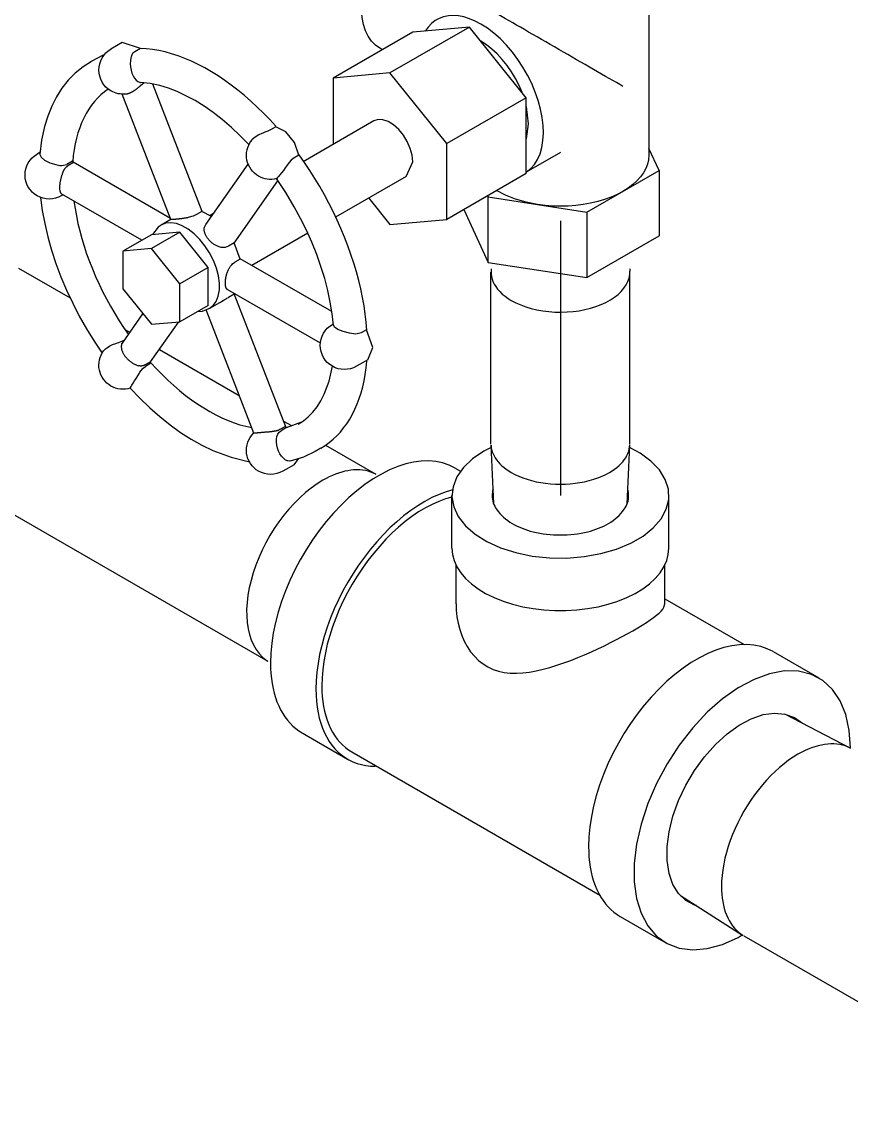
# Model space of a CAD drawing. Header units: centimetres. Extents: x 394264 to 551709, y 50011 to 59011.
# Drawn here: x 525244.8 to 525309.3, y 54154.1 to 54239.2 of the extents above; entities that cross this region are included whole.
import ezdxf

# ---------------------------------------------------------------- set-up
doc = ezdxf.new("R2010")
doc.units = ezdxf.units.CM
doc.layers.add('-M-YNGN-ZON3', color=6, linetype='SP', lineweight=30)
doc.layers.add('0-KRCN-YNG-CIHAZ', color=4, linetype='Continuous', lineweight=30)
doc.styles.add('CIZGI', font='tahoma.ttf', dxfattribs={"width": 0.8, "oblique": 20})
doc.linetypes.add('SP', pattern='A,2,-0.1,["SP",CIZGI,S=0.14,R=0.2,X=0,Y=-0.07],-0.255', length=2.355)

# ---------------------------------------------------------------- blocks, each defined once
blk = doc.blocks.new('A$C66BCA59E')
at = {"layer": '0-KRCN-YNG-CIHAZ', "color": 31, "linetype": 'Continuous', "lineweight": -3, "extrusion": (0, 0.816497, 0.57735)}
for p, q in [((621.614, -589.79, 2338.751), (621.614, -604.474, 2338.751)), ((607.663, -594.499, 2338.751), (601.476, -598.071, 2338.751)), ((607.663, -594.499, 2338.751), (603.243, -594.894, 2338.751)), ((612.082, -599.997, 2338.751), (607.663, -594.499, 2338.751)), ((603.243, -594.894, 2338.751), (597.056, -598.466, 2338.751)), ((608.547, -595.595, 2338.751), (608.542, -595.592, 2338.751)), ((580.652, -595.702, 2338.751), (579.768, -596.213, 2338.751)), ((582.063, -596.167, 2338.751), (580.652, -595.702, 2338.751)), ((581.63, -596.417, 2338.751), (581.479, -596.539, 2338.751)), ((582.063, -596.167, 2338.751), (581.63, -596.417, 2338.751)), ((600.883, -596.257, 2338.751), (600.687, -596.144, 2338.751)), ((578.606, -596.972, 2338.751), (578.155, -597.232, 2338.751)), ((579.151, -596.694, 2338.751), (578.606, -596.972, 2338.751)), ((581.281, -597.119, 2338.751), (581.271, -597.358, 2338.751)), ((581.315, -596.897, 2338.751), (581.281, -597.119, 2338.751)), ((581.328, -596.841, 2338.751), (581.315, -596.897, 2338.751)), ((581.375, -596.701, 2338.751), (581.328, -596.841, 2338.751)), ((581.479, -596.539, 2338.751), (581.375, -596.701, 2338.751)), ((581.271, -597.358, 2338.751), (581.287, -597.605, 2338.751)), ((581.287, -597.605, 2338.751), (581.329, -597.849, 2338.751)), ((581.329, -597.849, 2338.751), (581.396, -598.082, 2338.751)), ((581.396, -598.082, 2338.751), (581.485, -598.295, 2338.751)), ((601.476, -598.071, 2338.751), (597.056, -598.466, 2338.751)), ((605.895, -603.569, 2338.751), (601.476, -598.071, 2338.751)), ((581.485, -598.295, 2338.751), (581.594, -598.479, 2338.751)), ((581.594, -598.479, 2338.751), (581.718, -598.628, 2338.751)), ((581.718, -598.628, 2338.751), (581.851, -598.735, 2338.751)), ((581.851, -598.735, 2338.751), (581.988, -598.797, 2338.751)), ((581.988, -598.797, 2338.751), (582.025, -598.806, 2338.751)), ((582.025, -598.806, 2338.751), (582.078, -598.812, 2338.751)), ((586.874, -608.848, 2338.751), (583.026, -598.93, 2338.751)), ((597.056, -598.466, 2338.751), (597.056, -603.629, 2338.751)), ((584.435, -609.481, 2338.751), (580.648, -599.72, 2338.751)), ((612.082, -599.997, 2338.751), (605.895, -603.569, 2338.751)), ((612.082, -605.889, 2338.751), (612.082, -599.997, 2338.751)), ((592.604, -602.253, 2338.751), (592.171, -602.503, 2338.751)), ((600.226, -601.799, 2338.751), (594.712, -604.982, 2338.751)), ((590.88, -603.143, 2338.751), (590.738, -603.281, 2338.751)), ((591.059, -603.009, 2338.751), (590.88, -603.143, 2338.751)), ((591.27, -602.886, 2338.751), (591.059, -603.009, 2338.751)), ((591.504, -602.78, 2338.751), (591.27, -602.886, 2338.751)), ((591.571, -602.755, 2338.751), (591.504, -602.78, 2338.751)), ((591.749, -602.69, 2338.751), (591.571, -602.755, 2338.751)), ((591.977, -602.6, 2338.751), (591.749, -602.69, 2338.751)), ((592.171, -602.503, 2338.751), (591.977, -602.6, 2338.751)), ((590.738, -603.281, 2338.751), (590.637, -603.418, 2338.751)), ((605.895, -609.462, 2338.751), (605.895, -603.569, 2338.751)), ((622.407, -605.661, 2338.751), (621.614, -603.951, 2338.751)), ((574.239, -604.258, 2338.751), (574.026, -604.381, 2338.751)), ((574.226, -604.383, 2338.751), (574.226, -604.409, 2338.751)), ((574.226, -604.409, 2338.751), (574.328, -604.621, 2338.751)), ((574.328, -604.621, 2338.751), (574.602, -604.85, 2338.751)), ((574.602, -604.85, 2338.751), (575.005, -605.054, 2338.751)), ((576.777, -604.933, 2338.751), (576.344, -605.184, 2338.751)), ((576.843, -605.051, 2338.751), (576.777, -604.933, 2338.751)), ((593.785, -604.85, 2338.751), (593.627, -605.027, 2338.751)), ((593.954, -604.721, 2338.751), (593.785, -604.85, 2338.751)), ((594.387, -604.471, 2338.751), (593.954, -604.721, 2338.751)), ((614.734, -604.254, 2338.751), (612.082, -605.784, 2338.751)), ((575.005, -605.054, 2338.751), (575.476, -605.203, 2338.751)), ((575.476, -605.203, 2338.751), (575.778, -605.263, 2338.751)), ((575.778, -605.262, 2338.751), (575.943, -605.277, 2338.751)), ((575.943, -605.277, 2338.751), (576.344, -605.184, 2338.751)), ((576.843, -605.051, 2338.751), (576.41, -605.302, 2338.751)), ((584.402, -609.395, 2338.751), (576.827, -605.022, 2338.751)), ((587.137, -609.869, 2338.751), (590.444, -605.164, 2338.751)), ((593.183, -605.651, 2338.751), (593.043, -605.834, 2338.751)), ((593.331, -605.45, 2338.751), (593.183, -605.651, 2338.751)), ((593.48, -605.238, 2338.751), (593.331, -605.45, 2338.751)), ((593.52, -605.178, 2338.751), (593.48, -605.238, 2338.751)), ((593.627, -605.027, 2338.751), (593.52, -605.178, 2338.751)), ((602.726, -606.129, 2338.751), (603.243, -604.984, 2338.751)), ((616.79, -608.905, 2338.751), (622.407, -605.661, 2338.751)), ((622.407, -605.661, 2338.751), (622.407, -610.756, 2338.751)), ((589.353, -611.311, 2338.751), (592.761, -606.463, 2338.751)), ((592.673, -606.276, 2338.751), (592.647, -606.294, 2338.751)), ((592.728, -606.217, 2338.751), (592.673, -606.276, 2338.751)), ((592.811, -606.122, 2338.751), (592.728, -606.217, 2338.751)), ((592.917, -605.992, 2338.751), (592.811, -606.122, 2338.751)), ((593.043, -605.834, 2338.751), (592.917, -605.992, 2338.751)), ((602.726, -606.129, 2338.751), (597.231, -609.301, 2338.751)), ((612.082, -605.889, 2338.751), (605.895, -609.462, 2338.751)), ((582.165, -611.088, 2338.751), (575.952, -607.501, 2338.751)), ((576.047, -607.556, 2338.751), (575.906, -607.637, 2338.751)), ((599.825, -607.803, 2338.751), (601.476, -609.856, 2338.751)), ((609.074, -607.626, 2338.751), (609.116, -607.717, 2338.751)), ((609.116, -607.717, 2338.751), (616.79, -608.905, 2338.751)), ((609.116, -612.812, 2338.751), (609.116, -607.717, 2338.751)), ((586.849, -608.839, 2338.751), (586.416, -609.089, 2338.751)), ((587.587, -609.228, 2338.751), (586.849, -608.839, 2338.751)), ((587.744, -609.005, 2338.751), (587.481, -609.157, 2338.751)), ((607.209, -608.703, 2338.751), (609.116, -612.812, 2338.751)), ((616.79, -608.905, 2338.751), (616.79, -613.999, 2338.751)), ((584.432, -609.474, 2338.751), (583.687, -609.904, 2338.751)), ((601.476, -609.856, 2338.751), (605.895, -609.462, 2338.751)), ((582.91, -610.658, 2338.751), (580.704, -611.931, 2338.751)), ((585.12, -610.46, 2338.751), (582.91, -610.658, 2338.751)), ((585.12, -610.46, 2338.751), (582.914, -611.734, 2338.751)), ((587.33, -613.209, 2338.751), (585.12, -610.46, 2338.751)), ((595.086, -610.54, 2338.751), (590.735, -613.052, 2338.751)), ((616.79, -613.999, 2338.751), (622.407, -610.756, 2338.751)), ((582.914, -611.734, 2338.751), (580.704, -611.931, 2338.751)), ((585.124, -614.483, 2338.751), (582.914, -611.734, 2338.751)), ((589.349, -611.303, 2338.751), (588.916, -611.553, 2338.751)), ((589.833, -612.552, 2338.751), (589.349, -611.303, 2338.751)), ((580.704, -611.931, 2338.751), (580.704, -614.878, 2338.751)), ((589.833, -612.552, 2338.751), (589.4, -612.802, 2338.751)), ((596.951, -616.64, 2338.751), (589.827, -612.527, 2338.751)), ((572.588, -613.257, 2338.751), (576.591, -615.568, 2338.751)), ((587.33, -613.209, 2338.751), (585.124, -614.483, 2338.751)), ((587.33, -616.156, 2338.751), (587.33, -613.209, 2338.751)), ((609.116, -612.812, 2338.751), (616.79, -613.999, 2338.751)), ((580.704, -614.878, 2338.751), (582.914, -617.627, 2338.751)), ((585.124, -617.429, 2338.751), (585.124, -614.483, 2338.751)), ((596.061, -619.111, 2338.751), (588.852, -614.949, 2338.751)), ((588.218, -615.948, 2338.751), (587.437, -616.399, 2338.751)), ((589.349, -615.282, 2338.751), (588.916, -615.532, 2338.751)), ((589.349, -615.282, 2338.751), (589.382, -615.255, 2338.751)), ((593.376, -625.606, 2338.751), (589.365, -615.269, 2338.751)), ((580.655, -619.09, 2338.751), (582.258, -616.81, 2338.751)), ((587.33, -616.156, 2338.751), (585.124, -617.429, 2338.751)), ((590.88, -626.091, 2338.751), (587.163, -616.513, 2338.751)), ((582.856, -620.554, 2338.751), (585.048, -617.436, 2338.751)), ((582.914, -617.627, 2338.751), (585.124, -617.429, 2338.751)), ((597.066, -617.599, 2338.751), (596.993, -617.641, 2338.751)), ((597.067, -617.604, 2338.751), (596.993, -617.641, 2338.751)), ((597.163, -617.847, 2338.751), (597.075, -617.674, 2338.751)), ((580.848, -618.026, 2338.751), (581.243, -618.254, 2338.751)), ((597.431, -618.03, 2338.751), (597.163, -617.847, 2338.751)), ((597.839, -618.195, 2338.751), (597.431, -618.03, 2338.751)), ((598.325, -618.323, 2338.751), (597.839, -618.195, 2338.751)), ((598.641, -618.379, 2338.751), (598.325, -618.323, 2338.751)), ((598.814, -618.396, 2338.751), (598.641, -618.379, 2338.751)), ((599.225, -618.305, 2338.751), (598.814, -618.396, 2338.751)), ((599.658, -618.055, 2338.751), (599.225, -618.305, 2338.751)), ((579.494, -619.425, 2338.751), (579.683, -619.312, 2338.751)), ((579.683, -619.312, 2338.751), (579.9, -619.208, 2338.751)), ((579.9, -619.208, 2338.751), (580.135, -619.118, 2338.751)), ((580.135, -619.118, 2338.751), (580.202, -619.096, 2338.751)), ((580.202, -619.096, 2338.751), (580.378, -619.04, 2338.751)), ((580.378, -619.04, 2338.751), (580.603, -618.956, 2338.751)), ((580.603, -618.956, 2338.751), (580.797, -618.861, 2338.751)), ((580.829, -618.843, 2338.751), (580.797, -618.861, 2338.751)), ((579.198, -619.688, 2338.751), (579.222, -619.657, 2338.751)), ((579.222, -619.657, 2338.751), (579.339, -619.541, 2338.751)), ((579.339, -619.541, 2338.751), (579.494, -619.425, 2338.751)), ((583.541, -619.581, 2338.751), (589.743, -623.162, 2338.751)), ((582.127, -621.216, 2338.751), (582.28, -621.042, 2338.751)), ((582.28, -621.042, 2338.751), (582.447, -620.915, 2338.751)), ((582.854, -620.543, 2338.751), (582.421, -620.793, 2338.751)), ((582.88, -620.665, 2338.751), (582.447, -620.915, 2338.751)), ((582.88, -620.665, 2338.751), (582.854, -620.543, 2338.751)), ((599.757, -620.387, 2338.751), (598.873, -620.897, 2338.751)), ((581.594, -622.037, 2338.751), (581.718, -621.843, 2338.751)), ((581.718, -621.843, 2338.751), (581.851, -621.636, 2338.751)), ((581.851, -621.636, 2338.751), (581.988, -621.422, 2338.751)), ((581.988, -621.422, 2338.751), (582.025, -621.364, 2338.751)), ((582.025, -621.364, 2338.751), (582.127, -621.216, 2338.751)), ((581.271, -622.597, 2338.751), (581.287, -622.558, 2338.751)), ((581.273, -622.601, 2338.751), (581.271, -622.597, 2338.751)), ((581.287, -622.558, 2338.751), (581.329, -622.478, 2338.751)), ((581.329, -622.478, 2338.751), (581.396, -622.361, 2338.751)), ((581.396, -622.361, 2338.751), (581.485, -622.212, 2338.751)), ((581.485, -622.212, 2338.751), (581.594, -622.037, 2338.751)), ((593.203, -625.159, 2338.751), (593.818, -625.514, 2338.751)), ((593.431, -625.654, 2338.751), (594.61, -625.228, 2338.751)), ((592.697, -626.31, 2338.751), (592.746, -626.18, 2338.751)), ((592.746, -626.18, 2338.751), (592.852, -626.028, 2338.751)), ((592.852, -626.028, 2338.751), (593.004, -625.909, 2338.751)), ((593.344, -625.579, 2338.751), (592.911, -625.829, 2338.751)), ((593.437, -625.659, 2338.751), (593.004, -625.909, 2338.751)), ((593.437, -625.659, 2338.751), (593.344, -625.579, 2338.751)), ((592.647, -626.797, 2338.751), (592.651, -626.57, 2338.751)), ((592.673, -627.034, 2338.751), (592.647, -626.797, 2338.751)), ((592.651, -626.57, 2338.751), (592.683, -626.362, 2338.751)), ((592.728, -627.272, 2338.751), (592.673, -627.034, 2338.751)), ((592.683, -626.362, 2338.751), (592.697, -626.31, 2338.751)), ((596.457, -627.038, 2338.751), (600.383, -629.305, 2338.751)), ((564.188, -627.807, 2338.751), (591.983, -643.854, 2338.751)), ((592.811, -627.502, 2338.751), (592.728, -627.272, 2338.751)), ((592.917, -627.715, 2338.751), (592.811, -627.502, 2338.751)), ((593.043, -627.903, 2338.751), (592.917, -627.715, 2338.751)), ((593.183, -628.058, 2338.751), (593.043, -627.903, 2338.751)), ((596.096, -627.265, 2338.751), (595.645, -627.526, 2338.751)), ((594.015, -628.555, 2338.751), (593.131, -629.066, 2338.751)), ((593.331, -628.176, 2338.751), (593.183, -628.058, 2338.751)), ((593.48, -628.251, 2338.751), (593.331, -628.176, 2338.751)), ((593.52, -628.264, 2338.751), (593.48, -628.251, 2338.751)), ((593.627, -628.279, 2338.751), (593.52, -628.264, 2338.751)), ((593.746, -628.266, 2338.751), (593.627, -628.279, 2338.751)), ((594.015, -628.555, 2338.751), (594.348, -628.106, 2338.751)), ((606.542, -628.819, 2338.751), (606.972, -629.068, 2338.751)), ((596.262, -629.766, 2338.751), (596.262, -629.766, 2338.751)), ((596.262, -629.766, 2338.751), (596.262, -629.766, 2338.751)), ((606.294, -635.042, 2338.751), (606.294, -630.96, 2338.751)), ((623.174, -635.042, 2338.751), (623.174, -630.96, 2338.751)), ((606.614, -639.39, 2338.751), (606.614, -636.315, 2338.751)), ((622.854, -639.39, 2338.751), (622.854, -636.364, 2338.751)), ((622.854, -638.987, 2338.751), (629.03, -642.553, 2338.751)), ((631.29, -643.108, 2338.751), (634.826, -645.149, 2338.751)), ((632.158, -647.956, 2338.751), (637.295, -650.619, 2338.751)), ((594.642, -649.43, 2338.751), (598.177, -651.472, 2338.751)), ((598.502, -650.909, 2338.751), (617.856, -662.083, 2338.751)), ((624.068, -662.075, 2338.751), (628.898, -665.163, 2338.751)), ((619.39, -663.719, 2338.751), (622.926, -665.76, 2338.751)), ((629.006, -665.229, 2338.751), (653.168, -679.179, 2338.751))]:
    blk.add_line(p, q, dxfattribs=at)
at = {"layer": '0-KRCN-YNG-CIHAZ', "color": 31, "linetype": 'Continuous', "lineweight": -3}
blk.add_line((614.734, -609.569, 2338.751), (614.734, -630.96, 2338.751), dxfattribs=at)
at = {"layer": '0-KRCN-YNG-CIHAZ', "color": 31, "linetype": 'Continuous', "lineweight": -3, "extrusion": (-0.707107, -0.408248, 0.57735)}
for p, q in [((609.344, -613.313, 2338.751), (609.336, -613.487, 2338.751)), ((620.124, -613.313, 2338.751), (620.132, -613.487, 2338.751)), ((609.334, -626.96, 2338.751), (609.334, -613.569, 2338.751)), ((620.134, -626.96, 2338.751), (620.134, -613.569, 2338.751)), ((610.915, -615.774, 2338.751), (610.915, -615.774, 2338.751)), ((610.915, -615.774, 2338.751), (610.915, -615.774, 2338.751)), ((609.543, -631.608, 2338.751), (609.336, -627.041, 2338.751)), ((619.925, -631.608, 2338.751), (620.132, -627.041, 2338.751))]:
    blk.add_line(p, q, dxfattribs=at)
at = {"layer": '0-KRCN-YNG-CIHAZ', "color": 31, "linetype": 'Continuous', "lineweight": -3, "extrusion": (-2.3e-15, -2.7e-15, -1), "elevation": -2338.751}
blk.add_lwpolyline([(-600.687, -596.144), (-600.339, -595.897), (-600.035, -595.585), (-599.777, -595.212), (-599.569, -594.78), (-599.413, -594.296), (-599.312, -593.765), (-599.265, -593.193), (-599.275, -592.586), (-599.34, -591.952), (-599.459, -591.298), (-599.633, -590.631), (-599.857, -589.958), (-600.131, -589.289), (-600.451, -588.629), (-600.812, -587.988), (-601.212, -587.372), (-601.645, -586.788), (-602.106, -586.242), (-602.591, -585.742), (-603.093, -585.293), (-603.607, -584.9), (-604.127, -584.568)], dxfattribs=at)
at = {"layer": '0-KRCN-YNG-CIHAZ', "color": 31, "linetype": 'Continuous', "lineweight": -3, "extrusion": (-0.316228, -0.547723, 0.774597), "elevation": 1943.805}
blk.add_lwpolyline([(836.147, 1317.225), (835.859, 1317.225), (835.557, 1317.225), (835.242, 1317.225), (834.916, 1317.225), (834.578, 1317.225), (834.231, 1317.225), (833.874, 1317.225), (833.508, 1317.225), (833.136, 1317.225), (832.756, 1317.225), (832.371, 1317.225), (831.982, 1317.225), (831.589, 1317.225), (831.193, 1317.225), (830.795, 1317.225), (830.397, 1317.225), (829.999, 1317.225), (829.602, 1317.225), (829.208, 1317.225), (828.817, 1317.225), (828.431, 1317.225), (828.049, 1317.225), (827.674, 1317.225), (827.306, 1317.225), (826.947, 1317.225), (826.596, 1317.225), (826.255, 1317.225), (825.925, 1317.225), (825.606, 1317.225), (825.3, 1317.225), (825.007, 1317.225), (824.728, 1317.225), (824.463, 1317.225), (824.214, 1317.225), (823.98, 1317.225), (823.763, 1317.225), (823.563, 1317.225), (823.38, 1317.225), (823.216, 1317.225), (823.069, 1317.225), (822.942, 1317.225), (822.834, 1317.225), (822.745, 1317.225), (822.675, 1317.225), (822.625, 1317.225), (822.585, 1317.225)], dxfattribs=at)
at = {"layer": '0-KRCN-YNG-CIHAZ', "color": 31, "linetype": 'Continuous', "lineweight": -3, "elevation": 2338.751}
for points in [[(608.547, -594.264), (608.104, -594.031), (607.664, -593.848), (607.232, -593.714), (606.811, -593.631), (606.404, -593.601), (606.016, -593.623), (605.648, -593.696), (605.304, -593.822), (604.987, -593.997), (604.7, -594.221), (604.445, -594.493), (604.224, -594.809)], [(612.1, -605.77), (612.43, -605.507), (612.718, -605.181), (612.958, -604.796), (613.15, -604.357), (613.29, -603.868), (613.377, -603.334), (613.411, -602.762), (613.391, -602.158), (613.316, -601.528), (613.189, -600.88), (613.009, -600.221), (612.78, -599.559), (612.504, -598.899), (612.184, -598.251), (611.823, -597.621), (611.426, -597.016), (610.997, -596.443), (610.541, -595.909), (610.062, -595.418), (609.566, -594.977), (609.059, -594.591), (608.547, -594.264)], [(611.765, -599.603), (611.528, -599.049), (611.251, -598.505), (610.936, -597.981), (610.59, -597.482), (610.215, -597.016), (609.818, -596.588), (609.404, -596.206), (608.978, -595.873), (608.547, -595.595)], [(592.602, -602.221), (592.127, -601.704), (591.644, -601.205), (591.153, -600.725), (590.656, -600.265), (590.153, -599.827), (589.644, -599.41), (589.132, -599.015), (588.617, -598.644), (588.099, -598.296), (587.58, -597.973), (587.061, -597.674), (586.542, -597.401), (586.024, -597.154), (585.509, -596.934), (584.997, -596.74), (584.489, -596.573), (583.987, -596.434), (583.49, -596.323), (583, -596.239), (582.518, -596.183), (582.044, -596.156)], [(578.247, -597.18), (577.596, -597.593), (576.994, -598.08), (576.447, -598.636), (575.957, -599.254), (575.527, -599.929), (575.156, -600.655), (574.845, -601.429), (574.594, -602.244), (574.367, -603.288), (574.226, -604.382)], [(590.502, -603.647), (589.824, -602.952), (589.133, -602.302), (588.432, -601.702), (587.725, -601.153), (587.015, -600.659), (586.308, -600.22), (585.606, -599.84), (584.915, -599.518), (584.238, -599.257), (583.58, -599.056), (582.81, -598.891), (582.078, -598.812)], [(579.555, -599.325), (579.267, -599.535), (578.992, -599.767), (578.731, -600.019), (578.485, -600.292), (578.254, -600.585), (578.038, -600.897), (577.838, -601.228), (577.654, -601.578), (577.486, -601.945), (577.335, -602.33), (577.201, -602.731), (577.084, -603.148), (576.985, -603.58), (576.903, -604.027), (576.838, -604.487), (576.792, -604.96)], [(580.92, -599.709), (580.937, -599.707), (580.954, -599.704), (580.972, -599.701), (580.99, -599.698), (581.008, -599.694), (581.027, -599.69), (581.045, -599.685), (581.064, -599.68), (581.084, -599.674), (581.103, -599.669), (581.123, -599.662), (581.143, -599.655), (581.164, -599.648), (581.184, -599.641), (581.205, -599.633), (581.226, -599.625), (581.247, -599.616), (581.268, -599.607), (581.29, -599.597), (581.311, -599.587), (581.333, -599.577), (581.355, -599.566), (581.377, -599.555), (581.399, -599.544), (581.421, -599.532), (581.443, -599.52), (581.466, -599.507), (581.488, -599.494), (581.511, -599.481), (581.533, -599.468), (581.556, -599.454), (581.578, -599.439), (581.601, -599.425), (581.623, -599.41), (581.646, -599.394), (581.668, -599.379), (581.691, -599.363), (581.713, -599.347), (581.736, -599.33), (581.758, -599.313), (581.78, -599.296), (581.803, -599.279), (581.825, -599.261), (581.847, -599.243), (581.868, -599.225), (581.911, -599.187)], [(612.093, -603.195), (612.259, -602.031), (612.097, -600.678)], [(594.387, -604.471), (594.046, -603.472), (593.376, -602.639), (592.604, -602.253)], [(603.243, -604.984), (603.194, -604.48), (603.051, -603.946), (602.82, -603.414), (602.515, -602.912), (602.152, -602.469), (601.752, -602.107), (601.337, -601.849), (600.929, -601.707), (600.552, -601.69), (600.226, -601.799)], [(599.68, -618.106), (599.627, -617.477), (599.553, -616.838), (599.458, -616.191), (599.34, -615.537), (599.202, -614.877), (599.042, -614.212), (598.862, -613.543), (598.661, -612.872), (598.44, -612.199), (598.2, -611.526), (597.94, -610.854), (597.661, -610.185), (597.365, -609.519), (597.05, -608.857), (596.718, -608.202), (596.369, -607.553), (596.005, -606.912), (595.625, -606.281), (595.23, -605.66), (594.821, -605.05), (594.399, -604.453)], [(597.075, -617.693), (596.977, -616.817), (596.83, -615.919), (596.636, -615.003), (596.395, -614.073), (596.107, -613.135), (595.775, -612.192), (595.4, -611.251), (594.983, -610.315), (594.526, -609.39), (594.031, -608.479), (593.364, -607.368), (592.647, -606.295)], [(574.282, -607.759), (574.421, -608.769), (574.612, -609.793), (574.854, -610.826), (575.147, -611.864), (575.489, -612.904), (575.878, -613.942), (576.312, -614.973), (576.79, -615.993), (577.307, -616.993), (577.863, -617.974), (578.456, -618.933), (579.083, -619.865)], [(576.889, -608.042), (576.973, -608.613), (577.076, -609.19), (577.198, -609.773), (577.34, -610.36), (577.501, -610.951), (577.68, -611.544), (577.877, -612.138), (578.092, -612.732), (578.325, -613.324), (578.575, -613.915), (578.841, -614.502), (579.123, -615.084), (579.421, -615.661), (579.734, -616.232), (580.061, -616.794), (580.402, -617.348), (580.755, -617.892), (581.122, -618.425)], [(583.758, -609.865), (583.438, -610.08), (582.994, -610.65)], [(587.419, -616.409), (587.721, -616.176), (587.957, -615.849), (588.119, -615.439), (588.202, -614.959), (588.205, -614.424), (588.126, -613.849), (587.968, -613.252), (587.736, -612.653), (587.437, -612.069), (587.081, -611.518), (586.678, -611.018), (586.24, -610.583), (585.782, -610.227), (585.317, -609.961), (584.859, -609.793), (584.423, -609.729), (584.022, -609.77), (583.669, -609.915)], [(609.336, -613.487), (609.338, -613.694), (609.364, -613.9), (609.414, -614.105), (609.487, -614.307), (609.583, -614.506), (609.702, -614.701)], [(610.915, -615.774), (611.267, -615.959), (611.645, -616.126), (612.047, -616.274), (612.471, -616.4), (612.912, -616.504), (613.367, -616.585), (613.832, -616.643), (614.305, -616.677), (614.781, -616.687), (615.257, -616.672), (615.728, -616.633), (616.192, -616.571), (616.645, -616.485), (617.082, -616.377), (617.502, -616.246), (617.899, -616.095), (618.273, -615.924), (618.618, -615.735), (618.934, -615.529), (619.216, -615.307), (619.464, -615.073), (619.675, -614.826), (619.848, -614.57), (619.981, -614.306), (620.073, -614.036), (620.123, -613.762), (620.132, -613.487)], [(609.702, -614.701), (609.849, -614.898), (610.02, -615.09), (610.212, -615.274), (610.427, -615.449), (610.661, -615.616), (610.915, -615.774)], [(588.218, -615.948), (588.227, -615.943), (588.235, -615.938), (588.244, -615.933), (588.252, -615.928), (588.261, -615.923), (588.27, -615.918), (588.279, -615.913), (588.288, -615.908), (588.297, -615.902), (588.306, -615.897), (588.315, -615.891), (588.325, -615.886), (588.334, -615.88), (588.344, -615.874), (588.353, -615.869), (588.363, -615.863), (588.373, -615.857), (588.384, -615.851), (588.394, -615.845), (588.404, -615.838), (588.415, -615.832), (588.426, -615.825), (588.437, -615.819), (588.448, -615.812), (588.459, -615.805), (588.471, -615.798), (588.482, -615.791), (588.495, -615.784), (588.507, -615.776), (588.519, -615.769), (588.532, -615.761), (588.546, -615.753), (588.559, -615.745), (588.573, -615.736), (588.588, -615.727), (588.603, -615.718), (588.619, -615.709), (588.635, -615.699), (588.652, -615.688), (588.671, -615.677), (588.69, -615.666), (588.711, -615.653), (588.734, -615.639), (588.759, -615.624), (588.789, -615.606), (588.916, -615.532)], [(586.512, -616.629), (586.895, -616.598), (587.506, -616.357)], [(599.757, -620.387), (600.145, -619.448), (599.658, -618.055)], [(580.595, -619.213), (580.586, -619.244), (580.58, -619.277), (580.575, -619.312), (580.572, -619.347), (580.572, -619.384), (580.573, -619.422), (580.576, -619.46), (580.582, -619.5), (580.589, -619.541), (580.598, -619.582), (580.609, -619.624), (580.622, -619.666), (580.637, -619.709), (580.654, -619.752), (580.673, -619.796), (580.694, -619.839), (580.716, -619.883), (580.741, -619.927), (580.767, -619.97), (580.794, -620.014), (580.823, -620.057), (580.854, -620.1), (580.886, -620.143), (580.92, -620.184), (580.955, -620.226), (580.992, -620.267), (581.029, -620.306), (581.068, -620.346), (581.108, -620.384), (581.149, -620.421), (581.191, -620.457), (581.233, -620.492), (581.277, -620.526), (581.321, -620.559), (581.366, -620.59), (581.411, -620.621), (581.456, -620.649), (581.502, -620.676), (581.548, -620.702), (581.594, -620.726), (581.64, -620.749), (581.686, -620.77), (581.732, -620.79), (581.778, -620.808), (581.823, -620.824), (581.911, -620.851)], [(582.872, -620.626), (583.306, -621.096), (583.747, -621.548), (584.196, -621.981), (584.651, -622.395), (585.111, -622.788), (585.576, -623.16), (586.044, -623.51), (586.515, -623.837), (586.987, -624.141), (587.461, -624.42), (587.934, -624.676), (588.406, -624.906), (588.876, -625.111), (589.342, -625.29), (589.805, -625.442), (590.263, -625.568), (590.715, -625.667)], [(594.334, -625.395), (594.742, -625.137), (595.122, -624.83), (595.476, -624.471), (595.803, -624.059), (596.1, -623.594), (596.365, -623.075), (596.738, -622.06), (596.994, -620.898)], [(596.096, -627.265), (596.428, -627.059), (596.746, -626.83), (597.049, -626.579), (597.339, -626.307), (597.613, -626.013), (597.872, -625.699), (598.116, -625.364), (598.343, -625.01), (598.554, -624.636), (598.748, -624.243), (598.925, -623.833), (599.085, -623.405), (599.227, -622.96), (599.352, -622.498), (599.458, -622.022), (599.547, -621.53), (599.617, -621.024), (599.669, -620.506)], [(581.273, -622.602), (582.02, -623.386), (582.788, -624.126), (583.574, -624.816), (584.376, -625.455), (585.19, -626.04), (586.015, -626.568), (586.846, -627.036), (587.682, -627.441), (589.112, -627.984), (590.534, -628.325)], [(609.336, -627.041), (609.351, -627.21), (609.383, -627.378), (609.43, -627.545), (609.493, -627.71), (609.571, -627.873), (609.664, -628.033), (609.772, -628.19), (609.895, -628.344), (610.032, -628.493), (610.183, -628.638), (610.347, -628.778), (610.525, -628.913), (610.714, -629.041), (610.915, -629.164)], [(618.552, -629.164), (618.756, -629.04), (618.949, -628.909), (619.128, -628.772), (619.294, -628.629), (619.446, -628.482), (619.584, -628.33), (619.707, -628.174), (619.816, -628.014), (619.908, -627.851), (619.986, -627.685), (620.047, -627.517), (620.092, -627.348), (620.121, -627.177), (620.133, -627.005)], [(593.747, -628.266), (594.777, -627.947), (595.736, -627.472)], [(608.766, -627.514), (607.886, -628.111), (607.183, -628.782), (606.676, -629.51), (606.378, -630.275), (606.296, -631.058), (606.432, -631.838), (606.784, -632.595), (607.341, -633.311), (608.09, -633.965), (609.011, -634.541), (610.08, -635.025), (611.27, -635.403), (612.549, -635.666), (613.885, -635.808), (615.243, -635.824), (616.588, -635.713), (617.885, -635.48), (619.1, -635.13), (620.202, -634.671), (621.163, -634.117), (621.957, -633.481), (622.563, -632.779), (622.968, -632.03), (623.158, -631.254), (623.131, -630.47), (622.886, -629.698), (622.43, -628.96), (621.775, -628.273), (620.937, -627.656), (620.151, -627.237)], [(609.344, -627.23), (608.766, -627.514)], [(606.542, -628.819), (606.073, -628.588), (605.572, -628.418), (605.043, -628.309), (604.488, -628.263), (603.91, -628.28), (603.313, -628.359), (602.701, -628.501), (602.076, -628.704), (601.443, -628.967), (600.805, -629.288), (600.165, -629.667), (599.529, -630.1), (598.898, -630.585), (598.277, -631.12), (597.669, -631.7), (597.078, -632.324), (596.508, -632.987), (595.961, -633.685), (595.441, -634.415), (594.951, -635.172), (594.493, -635.952), (594.07, -636.75), (593.685, -637.561), (593.34, -638.382), (593.037, -639.207), (592.777, -640.032), (592.563, -640.851), (592.395, -641.661), (592.274, -642.455), (592.201, -643.231), (592.177, -643.983)], [(598.65, -628.966), (598.423, -628.988), (598.193, -629.024), (597.959, -629.072), (597.722, -629.133), (597.482, -629.208), (597.24, -629.295), (596.997, -629.394), (596.753, -629.506), (596.507, -629.63), (596.262, -629.766)], [(600.382, -629.306), (600.192, -629.213), (599.992, -629.134), (599.784, -629.069), (599.569, -629.018), (599.348, -628.983), (599.121, -628.962), (598.888, -628.957), (598.65, -628.966)], [(610.915, -629.164), (611.198, -629.316), (611.498, -629.455), (611.814, -629.582), (612.146, -629.696), (612.491, -629.796), (612.847, -629.881), (613.212, -629.951), (613.586, -630.006), (613.965, -630.046), (614.349, -630.069), (614.734, -630.077), (615.119, -630.069), (615.502, -630.046), (615.882, -630.006), (616.255, -629.951), (616.621, -629.881), (616.977, -629.796), (617.322, -629.696), (617.653, -629.582), (617.97, -629.455), (618.27, -629.316), (618.552, -629.164)], [(596.262, -629.766), (595.806, -630.05), (595.352, -630.372), (594.904, -630.731), (594.464, -631.125), (594.035, -631.552), (593.619, -632.008), (593.218, -632.492), (592.836, -633), (592.473, -633.529), (592.133, -634.077), (591.817, -634.64), (591.528, -635.215), (591.266, -635.797), (591.034, -636.385), (590.833, -636.974), (590.664, -637.561), (590.528, -638.143), (590.426, -638.715), (590.358, -639.276), (590.325, -639.82), (590.327, -640.346), (590.365, -640.85), (590.436, -641.329), (590.543, -641.78), (590.683, -642.2), (590.856, -642.588), (591.061, -642.94), (591.297, -643.256), (591.562, -643.532), (591.854, -643.767), (591.984, -643.845)], [(606.375, -630.505), (605.837, -630.665), (605.292, -630.871), (604.742, -631.121), (604.189, -631.414), (603.636, -631.75), (603.085, -632.126), (602.539, -632.541), (601.999, -632.994), (601.469, -633.482), (600.95, -634.003), (600.445, -634.555), (599.956, -635.136), (599.485, -635.743), (599.033, -636.373), (598.604, -637.024), (598.199, -637.693), (597.82, -638.377), (597.467, -639.072), (597.144, -639.777), (596.85, -640.488), (596.588, -641.202), (596.359, -641.916), (596.163, -642.626), (596.002, -643.331), (595.876, -644.025), (595.785, -644.708), (595.731, -645.375), (595.713, -646.024)], [(606.299, -631.075), (605.79, -631.223), (605.273, -631.414), (604.752, -631.648), (604.228, -631.923), (603.703, -632.238), (603.18, -632.592), (602.662, -632.984), (602.149, -633.411), (601.646, -633.871), (601.153, -634.364), (600.673, -634.886), (600.208, -635.435), (599.76, -636.01), (599.331, -636.606), (598.923, -637.223), (598.538, -637.857), (598.177, -638.505), (597.842, -639.165), (597.534, -639.833), (597.255, -640.507), (597.006, -641.184), (596.787, -641.861), (596.601, -642.535), (596.448, -643.204), (596.328, -643.863), (596.241, -644.51), (596.19, -645.143), (596.172, -645.759)], [(606.294, -635.042), (606.337, -635.535), (606.467, -636.023), (606.681, -636.501), (606.978, -636.964), (607.354, -637.407), (607.807, -637.826), (608.33, -638.216), (608.919, -638.574), (609.568, -638.895), (610.269, -639.177), (611.017, -639.417), (611.803, -639.612), (612.618, -639.759), (613.456, -639.859), (614.306, -639.909), (615.161, -639.909), (616.012, -639.859), (616.849, -639.759), (617.665, -639.612), (618.451, -639.417), (619.198, -639.177), (619.9, -638.895), (620.549, -638.574), (621.138, -638.216), (621.661, -637.826), (622.113, -637.407), (622.49, -636.964), (622.787, -636.501), (623.001, -636.023), (623.13, -635.535), (623.174, -635.042)], [(606.614, -639.39), (606.632, -639.891), (606.686, -640.392), (606.777, -640.887), (606.902, -641.373), (607.063, -641.843), (607.258, -642.293), (607.487, -642.718), (607.747, -643.112), (608.039, -643.471), (608.361, -643.79), (608.712, -644.068), (609.089, -644.301), (609.491, -644.488), (609.917, -644.629), (610.365, -644.725), (610.831, -644.777), (611.316, -644.788), (611.815, -644.761), (612.328, -644.699), (612.851, -644.605), (613.383, -644.483), (613.921, -644.337), (614.462, -644.169), (615.005, -643.983), (615.547, -643.783), (616.084, -643.569), (616.616, -643.346), (617.14, -643.116), (617.652, -642.881), (618.152, -642.644), (618.636, -642.405), (619.103, -642.167), (619.55, -641.932), (619.976, -641.701), (620.379, -641.475), (620.756, -641.255), (621.106, -641.042), (621.428, -640.837), (621.72, -640.641), (621.981, -640.455), (622.209, -640.277), (622.405, -640.109), (622.565, -639.949), (622.691, -639.799), (622.781, -639.656), (622.854, -639.39)], [(631.29, -643.108), (630.821, -642.876), (630.321, -642.706), (629.791, -642.598), (629.236, -642.552), (628.659, -642.569), (628.062, -642.648), (627.45, -642.789), (626.825, -642.992), (626.192, -643.255), (625.554, -643.577), (624.914, -643.955), (624.277, -644.389), (623.647, -644.874), (623.026, -645.408), (622.418, -645.989), (621.827, -646.613), (621.257, -647.276), (620.71, -647.974), (620.19, -648.704), (619.699, -649.46), (619.242, -650.24), (618.819, -651.038), (618.434, -651.85), (618.089, -652.671), (617.786, -653.496), (617.526, -654.321), (617.312, -655.14), (617.144, -655.949), (617.023, -656.744), (616.95, -657.52), (616.926, -658.271)], [(592.177, -643.983), (592.185, -644.402), (592.209, -644.811), (592.249, -645.209), (592.305, -645.596), (592.377, -645.971), (592.464, -646.332), (592.567, -646.68), (592.685, -647.013), (592.818, -647.331), (592.965, -647.634), (593.128, -647.92), (593.304, -648.19), (593.495, -648.442), (593.699, -648.677), (593.916, -648.894), (594.146, -649.092), (594.388, -649.271), (594.642, -649.43)], [(637.29, -650.596), (637.201, -649.233), (636.934, -648.003), (636.495, -646.932), (635.894, -646.042), (635.143, -645.352), (634.259, -644.878), (633.259, -644.63), (632.167, -644.612), (631.004, -644.825), (629.796, -645.265), (628.569, -645.922), (627.348, -646.782), (626.159, -647.827), (625.028, -649.035), (623.98, -650.379), (623.036, -651.832), (622.216, -653.361), (621.538, -654.936), (621.017, -656.521), (620.663, -658.084), (620.484, -659.59), (620.484, -661.009), (620.663, -662.309), (621.017, -663.463), (621.538, -664.446), (622.216, -665.238), (623.036, -665.821), (623.98, -666.183), (625.028, -666.317), (626.159, -666.219), (627.348, -665.892), (628.569, -665.342), (628.878, -665.15)], [(596.172, -645.759), (596.181, -646.178), (596.206, -646.587), (596.249, -646.984), (596.308, -647.368), (596.384, -647.74), (596.476, -648.097), (596.585, -648.44), (596.709, -648.767), (596.85, -649.078), (597.006, -649.371), (597.178, -649.648), (597.364, -649.906), (597.564, -650.146), (597.779, -650.366), (598.007, -650.567), (598.248, -650.748), (598.502, -650.909)], [(595.713, -646.024), (595.723, -646.505), (595.755, -646.972), (595.808, -647.424), (595.881, -647.861), (595.975, -648.281), (596.09, -648.684), (596.225, -649.067), (596.38, -649.43), (596.554, -649.773), (596.747, -650.094), (596.959, -650.393), (597.189, -650.669), (597.436, -650.92), (597.7, -651.148), (597.98, -651.35), (598.275, -651.526), (598.586, -651.677), (598.91, -651.801), (599.247, -651.899), (599.596, -651.969), (599.957, -652.013), (600.329, -652.029)], [(637.295, -650.619), (637.098, -650.526), (636.894, -650.449), (636.682, -650.386), (636.464, -650.339), (636.239, -650.306), (636.008, -650.289), (635.771, -650.287), (635.53, -650.301), (635.283, -650.33), (635.033, -650.374), (634.779, -650.433), (634.521, -650.507), (634.261, -650.596), (633.999, -650.699), (633.736, -650.817), (633.471, -650.95), (633.206, -651.096)], [(637.289, -650.616), (637.29, -650.596)], [(633.206, -651.096), (632.847, -651.315), (632.49, -651.559), (632.135, -651.826), (631.785, -652.116), (631.439, -652.427), (631.1, -652.758), (630.768, -653.108), (630.446, -653.475), (630.133, -653.859), (629.832, -654.258), (629.543, -654.67), (629.267, -655.095), (629.006, -655.53), (628.76, -655.973), (628.53, -656.424), (628.318, -656.881), (628.123, -657.341), (627.947, -657.804), (627.79, -658.267), (627.652, -658.729), (627.535, -659.188), (627.439, -659.643), (627.364, -660.091), (627.31, -660.532), (627.277, -660.963), (627.266, -661.384)], [(616.926, -658.271), (616.934, -658.691), (616.958, -659.1), (616.998, -659.498), (617.054, -659.885), (617.125, -660.259), (617.213, -660.621), (617.315, -660.968), (617.433, -661.302), (617.566, -661.62), (617.714, -661.923), (617.877, -662.209), (618.053, -662.479), (618.244, -662.731), (618.448, -662.966), (618.665, -663.182), (618.894, -663.38), (619.137, -663.559), (619.39, -663.719)], [(627.266, -661.384), (627.272, -661.691), (627.291, -661.991), (627.321, -662.282), (627.364, -662.565), (627.418, -662.837), (627.485, -663.1), (627.563, -663.353), (627.653, -663.594), (627.754, -663.824), (627.866, -664.041), (627.99, -664.246), (628.124, -664.439), (628.268, -664.617), (628.423, -664.783), (628.588, -664.934), (628.762, -665.071), (628.945, -665.193)]]:
    blk.add_lwpolyline(points, dxfattribs=at)
at = {"layer": '0-KRCN-YNG-CIHAZ', "color": 31, "linetype": 'Continuous', "lineweight": -3, "extrusion": (2.91378e-11, -3.32351e-11, -1), "elevation": -2338.751}
blk.add_lwpolyline([(-581.911, -599.187), (-581.921, -599.179), (-581.931, -599.17), (-581.94, -599.162), (-581.95, -599.153), (-581.959, -599.145), (-581.969, -599.137), (-581.978, -599.128), (-581.988, -599.12), (-581.997, -599.112), (-582.007, -599.103), (-582.016, -599.095), (-582.026, -599.087), (-582.035, -599.079), (-582.045, -599.071), (-582.054, -599.062), (-582.064, -599.054), (-582.073, -599.046), (-582.082, -599.038), (-582.092, -599.031), (-582.101, -599.023), (-582.111, -599.015), (-582.12, -599.007), (-582.129, -599), (-582.139, -598.992), (-582.148, -598.984), (-582.157, -598.977), (-582.166, -598.969), (-582.176, -598.962), (-582.185, -598.955), (-582.194, -598.947), (-582.203, -598.94), (-582.212, -598.933), (-582.222, -598.926), (-582.231, -598.919), (-582.24, -598.912), (-582.249, -598.906), (-582.258, -598.899), (-582.267, -598.892), (-582.276, -598.886), (-582.285, -598.879), (-582.294, -598.873), (-582.303, -598.867), (-582.312, -598.861), (-582.321, -598.855), (-582.33, -598.849), (-582.338, -598.843), (-582.347, -598.837)], dxfattribs=at)
at = {"layer": '0-KRCN-YNG-CIHAZ', "color": 31, "linetype": 'Continuous', "lineweight": -3, "extrusion": (-4.43e-14, 7e-15, -1), "elevation": -2338.751}
blk.add_lwpolyline([(-621.614, -604.474), (-621.588, -604.82), (-621.509, -605.164), (-621.379, -605.502), (-621.199, -605.833), (-620.969, -606.153), (-620.692, -606.46), (-620.37, -606.752), (-620.004, -607.027), (-619.599, -607.283)], dxfattribs=at)
at = {"layer": '0-KRCN-YNG-CIHAZ', "color": 31, "linetype": 'Continuous', "lineweight": -3, "extrusion": (-9.848e-13, -1.4435e-12, -1), "elevation": -2338.751}
blk.add_lwpolyline([(-575.952, -607.501), (-575.938, -607.492), (-575.924, -607.48), (-575.91, -607.467), (-575.897, -607.452), (-575.885, -607.436), (-575.873, -607.417), (-575.862, -607.397), (-575.852, -607.375), (-575.843, -607.351), (-575.834, -607.326), (-575.826, -607.299), (-575.819, -607.271), (-575.812, -607.241), (-575.806, -607.21), (-575.802, -607.177), (-575.798, -607.143), (-575.794, -607.108), (-575.792, -607.072), (-575.791, -607.034), (-575.79, -606.996), (-575.79, -606.956), (-575.791, -606.915), (-575.793, -606.873), (-575.796, -606.831), (-575.799, -606.787), (-575.804, -606.743), (-575.809, -606.698), (-575.815, -606.653), (-575.822, -606.607), (-575.829, -606.56), (-575.838, -606.513), (-575.847, -606.466), (-575.857, -606.419), (-575.867, -606.371), (-575.879, -606.323), (-575.891, -606.275), (-575.903, -606.227), (-575.916, -606.179), (-575.93, -606.131), (-575.944, -606.084), (-575.959, -606.036), (-575.974, -605.989), (-575.99, -605.943), (-576.006, -605.896), (-576.023, -605.851), (-576.057, -605.761)], dxfattribs=at)
at = {"layer": '0-KRCN-YNG-CIHAZ', "color": 31, "linetype": 'Continuous', "lineweight": -3, "extrusion": (-4.6688e-12, 1.9973e-12, -1), "elevation": -2338.751}
blk.add_lwpolyline([(-576.057, -605.761), (-576.062, -605.748), (-576.067, -605.735), (-576.072, -605.722), (-576.078, -605.71), (-576.083, -605.697), (-576.089, -605.685), (-576.094, -605.672), (-576.1, -605.66), (-576.106, -605.648), (-576.112, -605.636), (-576.118, -605.624), (-576.124, -605.613), (-576.131, -605.601), (-576.137, -605.59), (-576.144, -605.579), (-576.15, -605.567), (-576.157, -605.556), (-576.164, -605.546), (-576.171, -605.535), (-576.178, -605.524), (-576.185, -605.514), (-576.192, -605.504), (-576.2, -605.493), (-576.207, -605.484), (-576.215, -605.474), (-576.222, -605.464), (-576.23, -605.455), (-576.238, -605.445), (-576.246, -605.436), (-576.254, -605.427), (-576.263, -605.418), (-576.271, -605.41), (-576.279, -605.401), (-576.288, -605.393), (-576.297, -605.385), (-576.306, -605.377), (-576.314, -605.369), (-576.324, -605.361), (-576.333, -605.354), (-576.342, -605.347), (-576.351, -605.34), (-576.361, -605.333), (-576.37, -605.326), (-576.38, -605.32), (-576.39, -605.314), (-576.4, -605.307), (-576.41, -605.302)], dxfattribs=at)
at = {"layer": '0-KRCN-YNG-CIHAZ', "color": 31, "linetype": 'Continuous', "lineweight": -3, "extrusion": (1.9e-15, 8e-15, -1), "elevation": -2338.751}
blk.add_lwpolyline([(-612.953, -608.311), (-612.068, -608.136), (-611.233, -607.893), (-610.462, -607.588), (-609.77, -607.224)], dxfattribs=at)
at = {"layer": '0-KRCN-YNG-CIHAZ', "color": 31, "linetype": 'Continuous', "lineweight": -3, "extrusion": (-1.6e-15, 4.7e-15, -1), "elevation": -2338.751}
blk.add_lwpolyline([(-619.599, -607.283), (-619.156, -607.517), (-618.68, -607.728), (-618.174, -607.914), (-617.641, -608.074), (-617.087, -608.207), (-616.514, -608.311), (-615.928, -608.386), (-615.333, -608.431), (-614.734, -608.446), (-614.134, -608.431), (-613.539, -608.386), (-612.953, -608.311)], dxfattribs=at)
at = {"layer": '0-KRCN-YNG-CIHAZ', "color": 31, "linetype": 'Continuous', "lineweight": -3, "extrusion": (9.95e-14, -2.238e-13, -1), "elevation": -2338.751}
blk.add_lwpolyline([(-586.416, -609.089), (-586.163, -609.207), (-586.043, -609.249), (-585.945, -609.278), (-585.86, -609.301), (-585.783, -609.32), (-585.712, -609.335), (-585.645, -609.349), (-585.582, -609.361), (-585.522, -609.371), (-585.465, -609.381), (-585.411, -609.39), (-585.358, -609.397), (-585.308, -609.404), (-585.26, -609.411), (-585.213, -609.417), (-585.168, -609.423), (-585.125, -609.428), (-585.083, -609.433), (-585.042, -609.437), (-585.003, -609.441), (-584.965, -609.445), (-584.929, -609.449), (-584.894, -609.453), (-584.86, -609.456), (-584.827, -609.459), (-584.796, -609.462), (-584.766, -609.465), (-584.737, -609.468), (-584.709, -609.47), (-584.682, -609.473), (-584.657, -609.475), (-584.633, -609.477), (-584.61, -609.479), (-584.589, -609.481), (-584.568, -609.482), (-584.549, -609.484), (-584.531, -609.485), (-584.515, -609.486), (-584.5, -609.487), (-584.486, -609.487), (-584.474, -609.487), (-584.463, -609.487), (-584.454, -609.487), (-584.447, -609.486), (-584.441, -609.485), (-584.435, -609.481)], dxfattribs=at)
at = {"layer": '0-KRCN-YNG-CIHAZ', "color": 31, "linetype": 'Continuous', "lineweight": -3, "extrusion": (1.22e-14, -2.11e-14, -1), "elevation": -2338.751}
blk.add_lwpolyline([(-588.916, -611.553), (-588.645, -611.649), (-588.521, -611.66), (-588.422, -611.656), (-588.337, -611.645), (-588.26, -611.629), (-588.189, -611.609), (-588.123, -611.587), (-588.06, -611.562), (-588.001, -611.535), (-587.945, -611.507), (-587.892, -611.478), (-587.84, -611.447), (-587.791, -611.415), (-587.743, -611.382), (-587.698, -611.348), (-587.653, -611.314), (-587.611, -611.279), (-587.57, -611.243), (-587.53, -611.206), (-587.491, -611.169), (-587.454, -611.131), (-587.418, -611.092), (-587.384, -611.053), (-587.351, -611.014), (-587.319, -610.973), (-587.288, -610.933), (-587.259, -610.892), (-587.231, -610.85), (-587.205, -610.808), (-587.18, -610.765), (-587.156, -610.722), (-587.134, -610.678), (-587.113, -610.633), (-587.095, -610.588), (-587.078, -610.542), (-587.062, -610.495), (-587.049, -610.448), (-587.039, -610.399), (-587.03, -610.35), (-587.025, -610.299), (-587.023, -610.247), (-587.024, -610.193), (-587.03, -610.137), (-587.042, -610.078), (-587.06, -610.015), (-587.137, -609.869)], dxfattribs=at)
at = {"layer": '0-KRCN-YNG-CIHAZ', "color": 31, "linetype": 'Continuous', "lineweight": -3, "extrusion": (9.3706e-12, -1.158e-13, -1), "elevation": -2338.751}
blk.add_lwpolyline([(-588.668, -614.42), (-588.668, -614.398), (-588.669, -614.375), (-588.669, -614.352), (-588.67, -614.329), (-588.672, -614.305), (-588.673, -614.282), (-588.675, -614.257), (-588.677, -614.233), (-588.679, -614.208), (-588.682, -614.183), (-588.685, -614.157), (-588.688, -614.131), (-588.692, -614.105), (-588.696, -614.079), (-588.7, -614.052), (-588.705, -614.025), (-588.71, -613.997), (-588.715, -613.969), (-588.721, -613.941), (-588.727, -613.913), (-588.734, -613.884), (-588.741, -613.854), (-588.748, -613.825), (-588.756, -613.795), (-588.764, -613.764), (-588.773, -613.733), (-588.783, -613.702), (-588.793, -613.67), (-588.804, -613.637), (-588.815, -613.605), (-588.827, -613.571), (-588.84, -613.537), (-588.854, -613.503), (-588.868, -613.467), (-588.884, -613.431), (-588.901, -613.394), (-588.919, -613.357), (-588.939, -613.318), (-588.961, -613.278), (-588.984, -613.237), (-589.011, -613.194), (-589.04, -613.15), (-589.074, -613.102), (-589.113, -613.051), (-589.162, -612.995), (-589.229, -612.929), (-589.4, -612.802)], dxfattribs=at)
at = {"layer": '0-KRCN-YNG-CIHAZ', "color": 31, "linetype": 'Continuous', "lineweight": -3, "extrusion": (2.7654e-12, 4.1028e-12, -1), "elevation": -2338.751}
blk.add_lwpolyline([(-588.852, -614.949), (-588.843, -614.943), (-588.833, -614.937), (-588.825, -614.93), (-588.816, -614.924), (-588.808, -614.916), (-588.8, -614.909), (-588.793, -614.901), (-588.786, -614.893), (-588.779, -614.885), (-588.772, -614.876), (-588.766, -614.868), (-588.76, -614.859), (-588.754, -614.849), (-588.749, -614.84), (-588.744, -614.83), (-588.739, -614.82), (-588.734, -614.81), (-588.729, -614.8), (-588.725, -614.789), (-588.721, -614.778), (-588.717, -614.767), (-588.713, -614.756), (-588.709, -614.745), (-588.706, -614.733), (-588.702, -614.722), (-588.699, -614.71), (-588.696, -614.698), (-588.693, -614.685), (-588.691, -614.673), (-588.688, -614.66), (-588.686, -614.648), (-588.684, -614.635), (-588.682, -614.621), (-588.68, -614.608), (-588.678, -614.595), (-588.676, -614.581), (-588.675, -614.567), (-588.674, -614.553), (-588.672, -614.539), (-588.671, -614.525), (-588.671, -614.51), (-588.67, -614.496), (-588.669, -614.481), (-588.669, -614.466), (-588.668, -614.451), (-588.668, -614.42)], dxfattribs=at)
at = {"layer": '0-KRCN-YNG-CIHAZ', "color": 31, "linetype": 'Continuous', "lineweight": -3, "extrusion": (4.928e-13, -1.512e-13, -1), "elevation": -2338.751}
blk.add_lwpolyline([(-580.595, -619.213), (-580.595, -619.21), (-580.596, -619.208), (-580.597, -619.206), (-580.598, -619.203), (-580.598, -619.201), (-580.599, -619.198), (-580.6, -619.196), (-580.601, -619.194), (-580.602, -619.191), (-580.603, -619.189), (-580.604, -619.186), (-580.605, -619.184), (-580.606, -619.181), (-580.607, -619.179), (-580.608, -619.176), (-580.609, -619.174), (-580.61, -619.171), (-580.611, -619.169), (-580.612, -619.166), (-580.613, -619.164), (-580.614, -619.161), (-580.615, -619.159), (-580.616, -619.156), (-580.618, -619.154), (-580.619, -619.151), (-580.62, -619.148), (-580.621, -619.146), (-580.623, -619.143), (-580.624, -619.141), (-580.626, -619.138), (-580.627, -619.135), (-580.628, -619.132), (-580.63, -619.13), (-580.632, -619.127), (-580.633, -619.124), (-580.635, -619.122), (-580.636, -619.119), (-580.638, -619.116), (-580.64, -619.113), (-580.642, -619.11), (-580.643, -619.107), (-580.645, -619.105), (-580.647, -619.102), (-580.649, -619.099), (-580.651, -619.096), (-580.653, -619.093), (-580.655, -619.09)], dxfattribs=at)
at = {"layer": '0-KRCN-YNG-CIHAZ', "color": 31, "linetype": 'Continuous', "lineweight": -3, "extrusion": (0, 0, -1), "elevation": -2338.751}
blk.add_lwpolyline([(-582.421, -620.793), (-582.353, -620.827), (-582.324, -620.839), (-582.302, -620.847), (-582.283, -620.853), (-582.267, -620.858), (-582.251, -620.861), (-582.237, -620.865), (-582.224, -620.867), (-582.211, -620.87), (-582.2, -620.872), (-582.188, -620.873), (-582.177, -620.874), (-582.167, -620.876), (-582.157, -620.876), (-582.147, -620.877), (-582.137, -620.878), (-582.128, -620.878), (-582.119, -620.878), (-582.11, -620.878), (-582.101, -620.878), (-582.093, -620.878), (-582.085, -620.878), (-582.077, -620.878), (-582.069, -620.877), (-582.061, -620.877), (-582.053, -620.876), (-582.045, -620.876), (-582.038, -620.875), (-582.031, -620.874), (-582.023, -620.873), (-582.016, -620.872), (-582.009, -620.871), (-582.002, -620.87), (-581.995, -620.869), (-581.988, -620.868), (-581.982, -620.867), (-581.975, -620.866), (-581.968, -620.864), (-581.962, -620.863), (-581.955, -620.862), (-581.949, -620.86), (-581.942, -620.859), (-581.936, -620.857), (-581.93, -620.856), (-581.924, -620.854), (-581.918, -620.853), (-581.911, -620.851)], dxfattribs=at)
at = {"layer": '0-KRCN-YNG-CIHAZ', "color": 31, "linetype": 'Continuous', "lineweight": -3, "extrusion": (1.142e-13, -1.2765e-12, -1), "elevation": -2338.751}
blk.add_lwpolyline([(-590.88, -626.091), (-590.88, -626.09), (-590.883, -626.09), (-590.887, -626.089), (-590.892, -626.089), (-590.9, -626.088), (-590.909, -626.087), (-590.919, -626.086), (-590.931, -626.085), (-590.945, -626.084), (-590.96, -626.083), (-590.977, -626.081), (-590.995, -626.08), (-591.015, -626.078), (-591.036, -626.076), (-591.059, -626.074), (-591.083, -626.072), (-591.108, -626.07), (-591.135, -626.067), (-591.163, -626.065), (-591.192, -626.062), (-591.223, -626.06), (-591.255, -626.057), (-591.287, -626.054), (-591.321, -626.051), (-591.357, -626.047), (-591.393, -626.044), (-591.43, -626.041), (-591.468, -626.037), (-591.507, -626.034), (-591.547, -626.03), (-591.587, -626.027), (-591.629, -626.023), (-591.671, -626.019), (-591.713, -626.016), (-591.757, -626.012), (-591.801, -626.008), (-591.845, -626.005), (-591.89, -626.001), (-591.935, -625.998), (-591.981, -625.994), (-592.026, -625.991), (-592.072, -625.988), (-592.119, -625.985), (-592.165, -625.982), (-592.212, -625.979), (-592.258, -625.976), (-592.304, -625.973)], dxfattribs=at)
at = {"layer": '0-KRCN-YNG-CIHAZ', "color": 31, "linetype": 'Continuous', "lineweight": -3, "extrusion": (-1.457e-13, 2.667e-13, -1), "elevation": -2338.751}
blk.add_lwpolyline([(-592.911, -625.829), (-592.841, -625.865), (-592.81, -625.878), (-592.786, -625.888), (-592.765, -625.895), (-592.746, -625.902), (-592.728, -625.907), (-592.712, -625.912), (-592.697, -625.917), (-592.682, -625.921), (-592.668, -625.924), (-592.655, -625.927), (-592.642, -625.931), (-592.629, -625.933), (-592.617, -625.936), (-592.605, -625.938), (-592.593, -625.941), (-592.582, -625.943), (-592.57, -625.945), (-592.559, -625.947), (-592.549, -625.949), (-592.538, -625.95), (-592.528, -625.952), (-592.517, -625.953), (-592.507, -625.955), (-592.497, -625.956), (-592.488, -625.957), (-592.478, -625.959), (-592.469, -625.96), (-592.459, -625.961), (-592.45, -625.962), (-592.441, -625.963), (-592.431, -625.964), (-592.422, -625.965), (-592.414, -625.966), (-592.405, -625.966), (-592.396, -625.967), (-592.387, -625.968), (-592.379, -625.969), (-592.37, -625.969), (-592.362, -625.97), (-592.353, -625.97), (-592.345, -625.971), (-592.337, -625.972), (-592.329, -625.972), (-592.32, -625.973), (-592.312, -625.973), (-592.304, -625.973)], dxfattribs=at)
at = {"layer": '0-KRCN-YNG-CIHAZ', "color": 31, "linetype": 'Continuous', "lineweight": -3, "elevation": 2338.751, "flags": 128}
for points in [[(609.491, -630.469, 0.06767), (609.424, -630.96, 0.156851)], [(609.424, -630.96, 0.156851), (609.769, -632.03, 0.106617), (610.98, -633.127, 0.072341), (612.602, -633.774, 0.058752), (614.734, -634.025, 0.058752), (616.866, -633.774, 0.072341), (618.488, -633.127, 0.106617), (619.699, -632.03, 0.156851), (620.043, -630.96, 0.067682), (619.976, -630.469, 0.106617)]]:
    blk.add_lwpolyline(points, format="xyb", dxfattribs=at)
at = {"layer": '0-KRCN-YNG-CIHAZ', "color": 31, "linetype": 'Continuous', "lineweight": -3, "extrusion": (6.8e-15, -8e-16, -1), "elevation": -2338.751}
blk.add_lwpolyline([(-625.313, -662.871), (-625.168, -662.839), (-624.488, -662.477), (-623.921, -661.934), (-623.482, -661.222), (-623.184, -660.361), (-623.032, -659.373), (-623.032, -658.284), (-623.184, -657.121), (-623.482, -655.915), (-623.921, -654.697), (-624.488, -653.499), (-625.168, -652.351), (-625.945, -651.284), (-626.797, -650.325), (-627.703, -649.499), (-628.64, -648.827), (-629.583, -648.326), (-630.507, -648.01), (-631.389, -647.887), (-632.206, -647.96), (-632.937, -648.227), (-633.563, -648.682), (-633.567, -648.686)], dxfattribs=at)
at = {"layer": '0-KRCN-YNG-CIHAZ', "color": 31, "linetype": 'Continuous', "lineweight": -3, "extrusion": (0, 0, -1)}
for centre, start, end in [((-580.708, -597.841, -2338.751), 300, 60), ((-580.708, -597.841, -2338.751), 263.50404, 300), ((-592.191, -604.471, -2338.751), 300, 36.76052), ((-574.966, -606.009, -2338.751), 300, 60), ((-592.191, -604.471, -2338.751), 255.90317, 300), ((-574.966, -606.009, -2338.751), 240, 300), ((-597.933, -619.269, -2338.751), 300, 60), ((-580.708, -620.808, -2338.751), 300, 36.55814), ((-597.933, -619.269, -2338.751), 240, 300), ((-580.708, -620.808, -2338.751), 252.51143, 300), ((-592.191, -627.437, -2338.751), 300, 45.76153), ((-592.191, -627.437, -2338.751), 240, 300)]:
    blk.add_arc(centre, 1.88, start, end, dxfattribs=at)

msp = doc.modelspace()

# ---------------------------------------------------------------- block references
at = {"layer": '-M-YNGN-ZON3'}
msp.add_blockref('A$C66BCA59E', (524671.913, 54833.28, -2010.945), dxfattribs=at)

doc.saveas('drawing.dxf')
